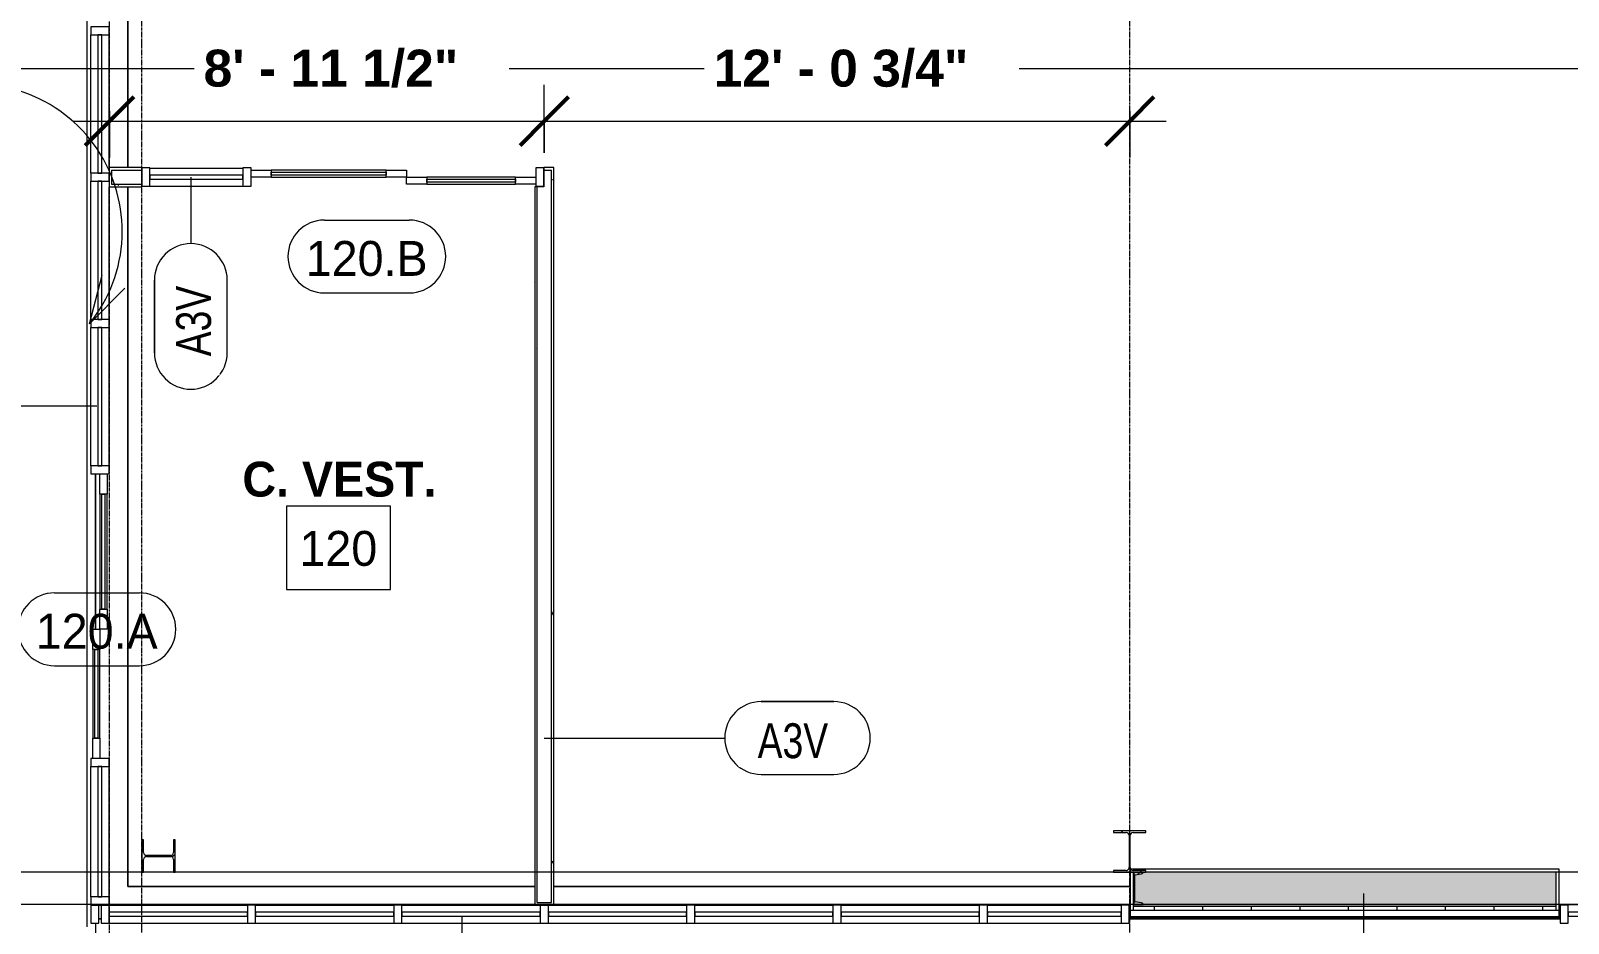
# Model space of a CAD drawing. Header units: inches. Extents: x 21592 to 24810, y -23179 to -20467.
# Drawn here: x 22042.2 to 22422.3, y -22799.9 to -22579.2 of the extents above; entities that cross this region are included whole.
import ezdxf

# ---------------------------------------------------------------- set-up
doc = ezdxf.new("R2010")
doc.units = ezdxf.units.IN
doc.header["$MEASUREMENT"] = 0
doc.linetypes.add('Grid Line 1_2_', pattern=[0.875, 0.5, -0.125, 0.125, -0.125])
for name, color, linetype, lineweight in [('A-ANNO-DIMS', 211, 'Continuous', 9), ('A-ANNO-DIMS-96', 211, 'Continuous', 9), ('A-AREA-IDEN', 2, 'Continuous', 9), ('A-DOOR', 31, 'Continuous', 20), ('A-DOOR-IDEN', 31, 'Continuous', 9), ('A-FLOR', 192, 'Continuous', 20), ('A-GLAZ-CURT', 52, 'Continuous', 20), ('A-GLAZ-CWMG', 51, 'Continuous', 20), ('A-WALL', 113, 'Continuous', 20), ('A-WALL-IDEN', 211, 'Continuous', 9), ('A-WALL-PATT', 111, 'Continuous', 50), ('C-TOPO', 7, 'Continuous', 20), ('Conc', 7, 'Continuous', 140), ('G-ANNO-SYMB', 111, 'Continuous', 9), ('G-ANNO-TEXT', 231, 'Continuous', 9), ('I-WALL', 2, 'Continuous', 20), ('L-SITE-WALL', 31, 'Continuous', 20), ('S-BEAM', 12, 'Continuous', 20), ('S-COLS', 52, 'Continuous', 20), ('S-GRID', 1, 'Continuous', 9)]:
    doc.layers.add(name, color=color, linetype=linetype, lineweight=lineweight)
doc.styles.add('Arial_B', font='arialbd.ttf', dxfattribs={"height": 9.132806})
doc.styles.add('Century Gothic', font='GOTHIC.TTF', dxfattribs={"height": 8.622671})
doc.styles.add('Century Gothic_1', font='GOTHIC.TTF', dxfattribs={"width": 0.8, "height": 8.622671})
doc.styles.add('Century Gothic_B', font='GOTHICB.TTF', dxfattribs={"height": 8.616719})
doc.dimstyles.new('OD_Dimension_2', dxfattribs={"dimscale": 12, "dimtxt": 9, "dimasz": 1, "dimexe": 0.75, "dimexo": 0.5, "dimgap": 0.5, "dimtad": 1, "dimdec": 3, "dimrnd": 0.125, "dimzin": 1, "dimdsep": 46, "dimlunit": 4, "dimtxsty": 'Arial_B', "dimblk1": 'OBLIQUE', "dimblk2": 'OBLIQUE', "dimsah": 1, "dimcen": 0.09, "dimdle": 0.75, "dimazin": 0, "dimtfac": 1, "dimtdec": 4, "dimtix": 1, "dimtmove": 0, "dimatfit": 3, "dimfxl": 1, "dimtvp": 1, "dimtfill": 1, "dimfrac": 2, "dimtolj": 1, "dimtzin": 0, "dimlwd": 13, "dimlwe": 13, "dimarcsym": 2})
doc.dimstyles.new('OD_Dimension_3', dxfattribs={"dimscale": 12, "dimtxt": 9, "dimasz": 1, "dimexe": 0.75, "dimexo": 0.5, "dimgap": 0.5, "dimtad": 1, "dimdec": 3, "dimrnd": 0.125, "dimzin": 1, "dimdsep": 46, "dimlunit": 4, "dimtxsty": 'Arial_B', "dimblk1": 'OBLIQUE', "dimblk2": 'OBLIQUE', "dimsah": 1, "dimcen": 0.09, "dimdle": 0.75, "dimazin": 0, "dimtfac": 1, "dimtdec": 4, "dimtix": 1, "dimtmove": 0, "dimatfit": 3, "dimfxl": 1, "dimtvp": 1, "dimtfill": 1, "dimfrac": 2, "dimtolj": 1, "dimtzin": 0, "dimlwd": 13, "dimlwe": 13, "dimarcsym": 2})
pattern_1 = [(0, (0, 0), (30.72, 7.68), [1.267, -21.773, 1.267, -21.773, -122.88]), (0, (0, 0), (30.72, 7.68), [-46.08, 1.267, -44.813, 1.267, -21.773, -53.76]), (0, (0, 0), (30.72, 7.68), [-115.2, 1.267, -14.093, 1.267, -37.133]), (120, (11.52, 3.84), (-22.0110751, 22.7643004), [1.267, -21.773, 1.267, -21.773, -122.88]), (120, (11.52, 3.84), (-22.0110751, 22.7643004), [-46.08, 1.267, -44.813, 1.267, -21.773, -53.76]), (120, (11.52, 3.84), (-22.0110751, 22.7643004), [-115.2, 1.267, -14.093, 1.267, -37.133]), (240, (15.36, 19.2), (-8.7089249, -30.4443004), [1.267, -21.773, 1.267, -21.773, -122.88]), (240, (15.36, 19.2), (-8.7089249, -30.4443004), [-46.08, 1.267, -44.813, 1.267, -21.773, -53.76]), (240, (15.36, 19.2), (-8.7089249, -30.4443004), [-115.2, 1.267, -14.093, 1.267, -37.133])]
pattern_2 = [(45, (0, 0), (-9.503515, 9.503515), []), (45, (0, 14.4), (-9.503515, 9.503515), [])]

# ---------------------------------------------------------------- blocks, each defined once
blk = doc.blocks.new('Struct_Xcel_Sports Complex_rvt-1-Enlarged First Floor Plan _West_')
at = {"layer": 'A-FLOR', "color": 43, "lineweight": 13}
for p, q in [((22066.14, -22613.05), (22066.14, -22542.93)), ((22066.14, -22790.8), (22066.14, -22617.8)), ((22166.77, -22790.8), (22066.14, -22790.8)), ((22314.02, -22790.8), (22171.52, -22790.8))]:
    blk.add_line(p, q, dxfattribs=at)
at = {"layer": 'L-SITE-WALL', "color": 43, "lineweight": 13}
for p, q in [((22066.14, -22542.93), (22066.14, -22613.05)), ((22066.14, -22617.8), (22066.14, -22790.8)), ((22058.14, -22727.24), (22058.14, -22688.8)), ((22066.14, -22790.8), (22166.77, -22790.8)), ((22171.52, -22790.8), (22314.02, -22790.8)), ((22059.58, -22798.8), (22059.02, -22798.8)), ((22420.33, -22798.8), (22313.77, -22798.8))]:
    blk.add_line(p, q, dxfattribs=at)
blk = doc.blocks.new('W-Wide Flange-Column - B4_C-1389226-Enlarged First Floor Plan _West_')
at = {"layer": 'S-COLS', "lineweight": 9}
h = blk.add_hatch(dxfattribs=at)
h.set_pattern_fill('FP_8', color=8, style=0, pattern_type=2)
h.set_pattern_definition([(135, (-22783.303, -22073.765), (-9.503515, -9.503515), []), (135, (-22797.703, -22073.765), (-9.503515, -9.503515), [])])
h.paths.add_polyline_path([(4, -4.12), (4, -3.69), (0.84, -3.69), (0.35, -3.49), (0.14, -3), (0.14, 3), (0.35, 3.49), (0.84, 3.69), (4, 3.69), (4, 4.13), (-4, 4.13), (-4, 3.69), (-0.84, 3.69), (-0.35, 3.49), (-0.14, 3), (-0.14, -3), (-0.35, -3.49), (-0.84, -3.69), (-4, -3.69), (-4, -4.12)], flags=0)
at = {"layer": 'S-COLS', "color": 7}
for p, q in [((4, 4.13), (-4, 4.13)), ((-4, 4.13), (-4, 3.69)), ((4, 3.69), (4, 4.13)), ((-4, 3.69), (-0.84, 3.69)), ((-0.14, 3), (-0.14, -3)), ((0.14, -3), (0.14, 3)), ((0.84, 3.69), (4, 3.69)), ((-0.84, -3.69), (-4, -3.69)), ((-4, -3.69), (-4, -4.12)), ((4, -3.69), (0.84, -3.69)), ((4, -4.12), (4, -3.69)), ((-4, -4.12), (4, -4.12))]:
    blk.add_line(p, q, dxfattribs=at)
for centre, start, end in [((-0.84, 3), 0, 90), ((0.84, 3), 90, 180), ((-0.84, -3), 270, 0), ((0.84, -3), 180, 270)]:
    blk.add_arc(centre, 0.691, start, end, dxfattribs=at)
blk = doc.blocks.new('Girt_C - 8_D-1405489-Enlarged First Floor Plan _West_')
at = {"layer": 'S-BEAM', "color": 43, "lineweight": 13}
for p, q in [((22458.77, -22787.3), (22420.08, -22787.3)), ((22420.08, -22795.3), (22458.77, -22795.3))]:
    blk.add_line(p, q, dxfattribs=at)
blk = doc.blocks.new('System Panel - INSULATED LOW-E GLAZING _SEE ELEVATIONS FOR U-FACTOR_ SHGC_ _ LT_-1142335-Enlarged First Floor Plan _West_')
at = {"layer": 'A-GLAZ-CURT', "color": 7}
for p, q in [((16.53125, -0.25), (-16.53125, -0.25)), ((-16.53125, -0.25), (-16.53125, -1.25)), ((-16.53125, -1.25), (16.53125, -1.25)), ((16.53125, -1.25), (16.53125, -0.25))]:
    blk.add_line(p, q, dxfattribs=at)
at = {"layer": 'A-GLAZ-CURT', "color": 10, "lineweight": 13}
for p, q in [((-16.53125, -1.25), (-16.53125, -0.25)), ((16.53125, -0.25), (-16.53125, -0.25)), ((-16.53125, -1.25), (16.53125, -1.25)), ((16.53125, -0.25), (16.53125, -1.25))]:
    blk.add_line(p, q, dxfattribs=at)
blk = doc.blocks.new('Rectangular Mullion - Exterior 2_ x 4_5_-1135321-Enlarged First Floor Plan _West_')
at = {"layer": 'A-GLAZ-CWMG', "color": 43, "lineweight": 13}
for p, q in [((22278.7, -22795.43), (22311.77, -22795.43)), ((22278.7, -22799.93), (22311.77, -22799.93))]:
    blk.add_line(p, q, dxfattribs=at)
blk = doc.blocks.new('Rectangular Mullion - Exterior 2_ x 4_5_-1142379-Enlarged First Floor Plan _West_')
at = {"layer": 'A-GLAZ-CWMG', "color": 7}
for p, q in [((-2, 3), (0, 3)), ((-2, -1.5), (-2, 3)), ((0, 3), (0, -1.5)), ((0, -1.5), (-2, -1.5))]:
    blk.add_line(p, q, dxfattribs=at)
blk = doc.blocks.new('Rectangular Mullion - Exterior 2_ x 4_5_-1142382-Enlarged First Floor Plan _West_')
at = {"layer": 'A-GLAZ-CWMG', "color": 7}
for p, q in [((0, 3), (-2, 3)), ((-2, 3), (-2, -1.5)), ((0, -1.5), (0, 3)), ((-2, -1.5), (0, -1.5))]:
    blk.add_line(p, q, dxfattribs=at)
blk = doc.blocks.new('System Panel - INSULATED LOW-E GLAZING _SEE ELEVATIONS FOR U-FACTOR_ SHGC_ _ LT_-827433-Enlarged First Floor Plan _West_')
at = {"layer": 'A-GLAZ-CURT', "color": 7}
for p, q in [((17.09375, -0.25), (-17.09375, -0.25)), ((-17.09375, -0.25), (-17.09375, -1.25)), ((-17.09375, -1.25), (17.09375, -1.25)), ((17.09375, -1.25), (17.09375, -0.25))]:
    blk.add_line(p, q, dxfattribs=at)
at = {"layer": 'A-GLAZ-CURT', "color": 10, "lineweight": 13}
for p, q in [((-17.09375, -1.25), (-17.09375, -0.25)), ((17.09375, -0.25), (-17.09375, -0.25)), ((-17.09375, -1.25), (17.09375, -1.25)), ((17.09375, -0.25), (17.09375, -1.25))]:
    blk.add_line(p, q, dxfattribs=at)
blk = doc.blocks.new('Rectangular Mullion - Exterior 2_ x 4_5_-769211-Enlarged First Floor Plan _West_')
at = {"layer": 'A-GLAZ-CWMG', "color": 43, "lineweight": 13}
for p, q in [((22242.52, -22795.43), (22276.7, -22795.43)), ((22242.52, -22799.93), (22276.7, -22799.93))]:
    blk.add_line(p, q, dxfattribs=at)
blk = doc.blocks.new('Rectangular Mullion - Exterior 2_ x 4_5_-827464-Enlarged First Floor Plan _West_')
at = {"layer": 'A-GLAZ-CWMG', "color": 7}
for p, q in [((-1, 3), (1, 3)), ((-1, -1.5), (-1, 3)), ((1, 3), (1, -1.5)), ((1, -1.5), (-1, -1.5))]:
    blk.add_line(p, q, dxfattribs=at)
blk = doc.blocks.new('Rectangular Mullion - Exterior 2_ x 4_5_-V5-Enlarged First Floor Plan _West_')
at = {"layer": 'A-GLAZ-CWMG', "color": 43, "lineweight": 13}
for p, q in [((22206.33, -22795.43), (22240.52, -22795.43)), ((22206.33, -22799.93), (22240.52, -22799.93))]:
    blk.add_line(p, q, dxfattribs=at)
blk = doc.blocks.new('Rectangular Mullion - Exterior 2_ x 4_5_-1115231-Enlarged First Floor Plan _West_')
at = {"layer": 'A-GLAZ-CWMG', "color": 7}
for p, q in [((-1, 3), (1, 3)), ((-1, -1.5), (-1, 3)), ((1, 3), (1, -1.5)), ((1, -1.5), (-1, -1.5))]:
    blk.add_line(p, q, dxfattribs=at)
blk = doc.blocks.new('Rectangular Mullion - Exterior 2_ x 4_5_-V6-Enlarged First Floor Plan _West_')
at = {"layer": 'A-GLAZ-CWMG', "color": 43, "lineweight": 13}
for p, q in [((22171.52, -22795.43), (22204.33, -22795.43)), ((22170.14, -22799.93), (22204.33, -22799.93))]:
    blk.add_line(p, q, dxfattribs=at)
blk = doc.blocks.new('Rectangular Mullion - Exterior 2_ x 4_5_-769200-Enlarged First Floor Plan _West_')
at = {"layer": 'A-GLAZ-CWMG', "color": 43, "lineweight": 13}
for p, q in [((24100.14, -22795.43), (24132.95, -22795.43)), ((24100.14, -22799.93), (24134.33, -22799.93))]:
    blk.add_line(p, q, dxfattribs=at)
blk = doc.blocks.new('Rectangular Mullion - Exterior 2_ x 4_5_-1142387-Enlarged First Floor Plan _West_')
at = {"layer": 'A-GLAZ-CWMG', "color": 7}
for p, q in [((-2, 1.5), (0, 1.5)), ((-2, -3), (-2, 1.5)), ((0, 1.5), (0, -3)), ((0, -3), (-2, -3))]:
    blk.add_line(p, q, dxfattribs=at)
blk = doc.blocks.new('System Panel - INSULATED LOW-E GLAZING _SEE ELEVATIONS FOR U-FACTOR_ SHGC_ _ LT_-827454-Enlarged First Floor Plan _West_')
at = {"layer": 'A-GLAZ-CURT', "color": 7}
for p, q in [((17.09375, 1.25), (-17.09375, 1.25)), ((-17.09375, 1.25), (-17.09375, 0.25)), ((-17.09375, 0.25), (17.09375, 0.25)), ((17.09375, 0.25), (17.09375, 1.25))]:
    blk.add_line(p, q, dxfattribs=at)
at = {"layer": 'A-GLAZ-CURT', "color": 10, "lineweight": 13}
for p, q in [((-17.09375, 0.25), (-17.09375, 1.25)), ((17.09375, 1.25), (-17.09375, 1.25)), ((-17.09375, 0.25), (17.09375, 0.25)), ((17.09375, 1.25), (17.09375, 0.25))]:
    blk.add_line(p, q, dxfattribs=at)
blk = doc.blocks.new('Rectangular Mullion - Exterior 2_ x 4_5_-769167-Enlarged First Floor Plan _West_')
at = {"layer": 'A-GLAZ-CWMG', "color": 43, "lineweight": 13}
for p, q in [((22057.02, -22614.43), (22057.02, -22580.24)), ((22061.52, -22613.05), (22061.52, -22580.24))]:
    blk.add_line(p, q, dxfattribs=at)
blk = doc.blocks.new('Rectangular Mullion - Exterior 2_ x 4_5_-827470-Enlarged First Floor Plan _West_')
at = {"layer": 'A-GLAZ-CWMG', "color": 7}
for p, q in [((-1, 1.5), (1, 1.5)), ((-1, -3), (-1, 1.5)), ((1, 1.5), (1, -3)), ((1, -3), (-1, -3))]:
    blk.add_line(p, q, dxfattribs=at)
blk = doc.blocks.new('Rectangular Mullion - Exterior 2_ x 4_5_-1135280-Enlarged First Floor Plan _West_')
at = {"layer": 'A-GLAZ-CWMG', "color": 43, "lineweight": 13}
for p, q in [((22057.02, -22650.62), (22057.02, -22616.43)), ((22061.52, -22650.62), (22061.52, -22617.8))]:
    blk.add_line(p, q, dxfattribs=at)
blk = doc.blocks.new('Rectangular Mullion - Exterior 2_ x 4_5_-1142343-Enlarged First Floor Plan _West_')
at = {"layer": 'A-GLAZ-CWMG', "color": 7}
for p, q in [((-1, 1.5), (1, 1.5)), ((-1, -3), (-1, 1.5)), ((1, 1.5), (1, -3)), ((1, -3), (-1, -3))]:
    blk.add_line(p, q, dxfattribs=at)
blk = doc.blocks.new('Rectangular Mullion - Exterior 2_ x 4_5_-1135330-Enlarged First Floor Plan _West_')
at = {"layer": 'A-GLAZ-CWMG', "color": 43, "lineweight": 13}
for p, q in [((22057.02, -22686.8), (22057.02, -22652.62)), ((22061.52, -22686.8), (22061.52, -22652.62))]:
    blk.add_line(p, q, dxfattribs=at)
blk = doc.blocks.new('Sliding Door - one-1327198-Enlarged First Floor Plan _West_')
at = {"layer": 'A-DOOR', "color": 7}
for p, q in [((-35.19, 2.5), (-30.19, 2.5)), ((-30.19, 0.75), (-35.19, 0.75)), ((-30.19, 2.5), (-30.19, 0.75)), ((-30.19, 1.25), (-30.19, 2)), ((-30.19, 2), (-1.75, 2)), ((-1.75, 1.25), (-30.19, 1.25)), ((-1.75, 2.5), (3.25, 2.5)), ((-1.75, 0.75), (-1.75, 2.5)), ((-1.75, 2), (-1.75, 1.25)), ((3.25, 0.75), (-1.75, 0.75)), ((3.25, 2.5), (3.25, 0.75)), ((3.25, -1), (3.25, 0.75)), ((3.25, 0.75), (8.25, 0.75)), ((8.25, 0.75), (8.25, -1)), ((8.25, -0.5), (8.25, 0.25)), ((8.25, 0.25), (30.19, 0.25)), ((30.19, -1), (30.19, 0.75)), ((30.19, 0.75), (35.19, 0.75)), ((30.19, 0.25), (30.19, -0.5)), ((8.25, -1), (3.25, -1)), ((30.19, -0.5), (8.25, -0.5)), ((35.19, -1), (30.19, -1))]:
    blk.add_line(p, q, dxfattribs=at)
at = {"layer": 'A-DOOR', "color": 43, "lineweight": 13}
for p, q in [((-1.75, 2.5), (-30.19, 2.5)), ((-30.19, 0.75), (-1.75, 0.75)), ((30.19, 0.75), (8.25, 0.75)), ((8.25, -1), (30.19, -1))]:
    blk.add_line(p, q, dxfattribs=at)
blk = doc.blocks.new('System Panel - INSULATED LOW-E GLAZING _SEE ELEVATIONS FOR U-FACTOR_ SHGC_ _ LT_-1142391-Enlarged First Floor Plan _West_')
at = {"layer": 'A-GLAZ-CURT', "color": 7}
for p, q in [((16.13, 1.25), (-16.13, 1.25)), ((-16.13, 1.25), (-16.13, 0.25)), ((-16.13, 0.25), (16.13, 0.25)), ((16.13, 0.25), (16.13, 1.25))]:
    blk.add_line(p, q, dxfattribs=at)
at = {"layer": 'A-GLAZ-CURT', "color": 10, "lineweight": 13}
for p, q in [((-16.13, 0.25), (-16.13, 1.25)), ((16.13, 1.25), (-16.13, 1.25)), ((-16.13, 0.25), (16.13, 0.25)), ((16.13, 1.25), (16.13, 0.25))]:
    blk.add_line(p, q, dxfattribs=at)
blk = doc.blocks.new('Rectangular Mullion - Exterior 2_ x 4_5_-1135332-Enlarged First Floor Plan _West_')
at = {"layer": 'A-GLAZ-CWMG', "color": 43, "lineweight": 13}
for p, q in [((22057.02, -22793.43), (22057.02, -22761.18)), ((22061.52, -22793.43), (22061.52, -22761.18))]:
    blk.add_line(p, q, dxfattribs=at)
blk = doc.blocks.new('Sliding Door - one-1327540-Enlarged First Floor Plan _West_')
at = {"layer": 'A-DOOR', "color": 7}
for p, q in [((-35.19, 2.5), (-30.19, 2.5)), ((-30.19, 0.75), (-35.19, 0.75)), ((-30.19, 2.5), (-30.19, 0.75)), ((-30.19, 1.25), (-30.19, 2)), ((-30.19, 2), (-1.75, 2)), ((-1.75, 1.25), (-30.19, 1.25)), ((-1.75, 2.5), (3.25, 2.5)), ((-1.75, 0.75), (-1.75, 2.5)), ((-1.75, 2), (-1.75, 1.25)), ((3.25, 0.75), (-1.75, 0.75)), ((3.25, 2.5), (3.25, 0.75)), ((3.25, -1), (3.25, 0.75)), ((3.25, 0.75), (8.25, 0.75)), ((8.25, 0.75), (8.25, -1)), ((8.25, -0.5), (8.25, 0.25)), ((8.25, 0.25), (30.19, 0.25)), ((30.19, -1), (30.19, 0.75)), ((30.19, 0.75), (35.19, 0.75)), ((30.19, 0.25), (30.19, -0.5)), ((8.25, -1), (3.25, -1)), ((30.19, -0.5), (8.25, -0.5)), ((35.19, -1), (30.19, -1))]:
    blk.add_line(p, q, dxfattribs=at)
at = {"layer": 'A-DOOR', "color": 43, "lineweight": 13}
for p, q in [((-1.75, 2.5), (-30.19, 2.5)), ((-30.19, 0.75), (-1.75, 0.75)), ((30.19, 0.75), (8.25, 0.75)), ((8.25, -1), (30.19, -1))]:
    blk.add_line(p, q, dxfattribs=at)
blk = doc.blocks.new('System Panel - INSULATED LOW-E GLAZING _SEE ELEVATIONS FOR U-FACTOR_ SHGC_ _ LT_-1327541-Enlarged First Floor Plan _West_')
at = {"layer": 'A-GLAZ-CURT', "color": 7}
for p, q in [((11.5, -0.25), (-11.5, -0.25)), ((-11.5, -0.25), (-11.5, -1.25)), ((-11.5, -1.25), (11.5, -1.25)), ((11.5, -1.25), (11.5, -0.25))]:
    blk.add_line(p, q, dxfattribs=at)
at = {"layer": 'A-GLAZ-CURT', "color": 10, "lineweight": 13}
for p, q in [((-11.5, -1.25), (-11.5, -0.25)), ((11.5, -0.25), (-11.5, -0.25)), ((-11.5, -1.25), (11.5, -1.25)), ((11.5, -0.25), (11.5, -1.25))]:
    blk.add_line(p, q, dxfattribs=at)
blk = doc.blocks.new('Rectangular Mullion - Exterior 2_ x 4_5_-1327537-Enlarged First Floor Plan _West_')
at = {"layer": 'A-GLAZ-CWMG', "color": 43, "lineweight": 13}
for p, q in [((22071.64, -22613.18), (22094.64, -22613.18)), ((22071.64, -22617.68), (22094.64, -22617.68))]:
    blk.add_line(p, q, dxfattribs=at)
blk = doc.blocks.new('Rectangular Mullion - Exterior 2_ x 4_5_-1142494-Enlarged First Floor Plan _West_')
at = {"layer": 'A-GLAZ-CWMG', "color": 7}
for p, q in [((-2, 3), (0, 3)), ((-2, -1.5), (-2, 3)), ((0, 3), (0, -1.5)), ((0, -1.5), (-2, -1.5))]:
    blk.add_line(p, q, dxfattribs=at)
blk = doc.blocks.new('Rectangular Mullion - Exterior 2_ x 4_5_-1327247-Enlarged First Floor Plan _West_')
at = {"layer": 'A-GLAZ-CWMG', "color": 7}
for p, q in [((0, 3), (-2, 3)), ((-2, 3), (-2, -1.5)), ((0, -1.5), (0, 3)), ((-2, -1.5), (0, -1.5))]:
    blk.add_line(p, q, dxfattribs=at)
blk = doc.blocks.new('Door Tag - Door Tag-4658-Enlarged First Floor Plan _West_')
at = {"layer": 'A-DOOR-IDEN', "color": 153}
for p, q in [((-0.109375, 0.09375), (0.109375, 0.09375)), ((-0.109375, -0.09375), (0.109375, -0.09375))]:
    blk.add_line(p, q, dxfattribs=at)
for centre, start, end in [((-0.109375, 0), 90, 270), ((0.109375, 0), 270, 90)]:
    blk.add_arc(centre, 0.09375, start, end, dxfattribs=at)
blk = doc.blocks.new('Wall Tag - 1_4_-1369832-Enlarged First Floor Plan _West_')
at = {"layer": 'A-WALL-IDEN', "color": 153}
for p, q in [((-0.0822, 0.0968), (0.1053, 0.0968)), ((0.1053, 0.0968), (-0.0822, 0.0968)), ((-0.0822, -0.0907), (0.1053, -0.0907)), ((-0.0822, -0.0907), (0.1053, -0.0907))]:
    blk.add_line(p, q, dxfattribs=at)
for centre, start, end in [((-0.0822, 0.0031), 90, 270), ((-0.0822, 0.0031), 90, 270), ((0.1053, 0.0031), 270, 90), ((0.1053, 0.0031), 270, 90)]:
    blk.add_arc(centre, 0.0937, start, end, dxfattribs=at)
blk = doc.blocks.new('DIMBLOCK22-Enlarged First Floor Plan _West_')
at = {"layer": 'A-ANNO-DIMS-96', "lineweight": 13}
for p, q in [((22169.14, -22609.43), (22169.14, -22592.62)), ((22061.64, -22599.14), (22061.64, -22610.62)), ((22061.64, -22601.62), (22061.64, -22599.14)), ((22052.64, -22601.62), (22169.14, -22601.62)), ((22169.14, -22601.62), (22169.14, -22609.43))]:
    blk.add_line(p, q, dxfattribs=at)
at = {"layer": 'A-ANNO-DIMS-96', "lineweight": 50}
for p, q in [((22061.64, -22601.62), (22067.64, -22595.62)), ((22169.14, -22601.62), (22175.14, -22595.62)), ((22061.64, -22601.62), (22055.64, -22607.62)), ((22169.14, -22601.62), (22163.14, -22607.62))]:
    blk.add_line(p, q, dxfattribs=at)
at = {"layer": 'A-ANNO-DIMS-96', "color": 0, "lineweight": 13, "insert": (22084.89, -22583.92), "char_height": 9.1328, "width": 73.2, "attachment_point": 1, "line_spacing_factor": 0.938532, "style": 'Arial_B', "bg_fill": 3, "box_fill_scale": 1.25, "bg_fill_color": 0, "bg_fill_transparency": 0}
blk.add_mtext('8\' - 11 1/2"', dxfattribs=at)
blk = doc.blocks.new('_Oblique')
at = {"color": 0, "linetype": 'ByBlock', "lineweight": -2}
blk.add_line((-0.5, -0.5), (0.5, 0.5), dxfattribs=at)
blk = doc.blocks.new('DIMBLOCK23-Enlarged First Floor Plan _West_')
at = {"layer": 'A-ANNO-DIMS-96', "lineweight": 13}
for p, q in [((22169.14, -22609.43), (22169.14, -22592.62)), ((22313.89, -22599.14), (22313.89, -22610.62)), ((22313.89, -22601.62), (22313.89, -22599.14)), ((22169.14, -22601.62), (22322.89, -22601.62)), ((22169.14, -22601.62), (22169.14, -22609.43))]:
    blk.add_line(p, q, dxfattribs=at)
at = {"layer": 'A-ANNO-DIMS-96', "lineweight": 50}
for p, q in [((22169.14, -22601.62), (22175.14, -22595.62)), ((22313.89, -22601.62), (22319.89, -22595.62)), ((22169.14, -22601.62), (22163.14, -22607.62)), ((22313.89, -22601.62), (22307.89, -22607.62))]:
    blk.add_line(p, q, dxfattribs=at)
at = {"layer": 'A-ANNO-DIMS-96', "color": 0, "lineweight": 13, "insert": (22211.02, -22583.92), "char_height": 9.1328, "width": 73.2, "attachment_point": 1, "line_spacing_factor": 0.938532, "style": 'Arial_B', "bg_fill": 3, "box_fill_scale": 1.25, "bg_fill_color": 0, "bg_fill_transparency": 0}
blk.add_mtext('12\' - 0 3/4"', dxfattribs=at)

msp = doc.modelspace()

# ---------------------------------------------------------------- hatches: boundary and pattern name
at = {"layer": 'A-WALL-PATT', "lineweight": 9}
h = msp.add_hatch(dxfattribs=at)
h.set_pattern_fill('FP_11', color=8, style=0, pattern_type=2)
h.set_pattern_definition(pattern_1)
h.paths.add_polyline_path([(22167.3902, -22795.4278), (22171.5152, -22795.4278), (22171.5152, -22613.6778), (22170.8902, -22613.6778), (22170.8902, -22794.8028), (22167.3902, -22794.8028)], flags=0)
h = msp.add_hatch(dxfattribs=at)
h.set_pattern_fill('FP_11', color=8, style=0, pattern_type=2)
h.set_pattern_definition(pattern_1)
h.paths.add_polyline_path([(22069.6402, -22617.8028), (22069.6402, -22617.1778), (22061.5152, -22617.1778), (22061.5152, -22617.8028)], flags=0)
h = msp.add_hatch(dxfattribs=at)
h.set_pattern_fill('FP_11', color=8, style=0, pattern_type=2)
h.set_pattern_definition(pattern_1)
h.paths.add_polyline_path([(22166.7652, -22795.4278), (22167.3902, -22795.4278), (22167.3902, -22617.8028), (22166.7652, -22617.8028), (22166.7652, -22724.0888)], flags=0)
h = msp.add_hatch(dxfattribs=at)
h.set_pattern_fill('FP_7', color=8, style=0, pattern_type=2)
h.set_pattern_definition([(161.57, (0.48, 0.48), (-3.839953776, -1.544e-05), [0, -27.322, 3.034, 0]), (18.43, (-0.48, 0.48), (-3.839953776, 1.544e-05), [0, -27.322, 3.034, 0]), (108.43, (0.48, 0.48), (1.919622, -9.60052459), [9.106, -21.25]), (71.57, (-0.48, 0.48), (1.919622, 9.60052459), [9.106, -21.25])])
h.paths.add_polyline_path([(22419.3277, -22795.3028), (22419.3277, -22787.3028), (22314.7652, -22787.3028), (22314.7652, -22795.3028), (22385.1571, -22795.3028)], flags=0)
h.paths.add_polyline_path([(22459.5152, -22795.3028), (22809.9527, -22795.3028), (22809.9527, -22787.3028), (22459.5152, -22787.3028)], flags=0)
h = msp.add_hatch(dxfattribs=at)
h.set_pattern_fill('FP_9', color=8, style=0, pattern_type=2)
h.set_pattern_definition([(0, (0, 0), (15.36, 3.84), [1.267, -10.253, 1.267, -10.253, -61.44]), (0, (0, 0), (15.36, 3.84), [-23.04, 1.267, -21.773, 1.267, -10.253, -26.88]), (0, (0, 0), (15.36, 3.84), [-57.6, 1.267, -6.413, 1.267, -17.933]), (120, (5.76, 1.92), (-11.00553755, 11.3821502), [1.267, -10.253, 1.267, -10.253, -61.44]), (120, (5.76, 1.92), (-11.00553755, 11.3821502), [-23.04, 1.267, -21.773, 1.267, -10.253, -26.88]), (120, (5.76, 1.92), (-11.00553755, 11.3821502), [-57.6, 1.267, -6.413, 1.267, -17.933]), (240, (7.68, 9.6), (-4.35446245, -15.2221502), [1.267, -10.253, 1.267, -10.253, -61.44]), (240, (7.68, 9.6), (-4.35446245, -15.2221502), [-23.04, 1.267, -21.773, 1.267, -10.253, -26.88]), (240, (7.68, 9.6), (-4.35446245, -15.2221502), [-57.6, 1.267, -6.413, 1.267, -17.933])])
h.paths.add_polyline_path([(22459.5152, -22795.8028), (22809.9527, -22795.8028), (22809.9527, -22795.3028), (22459.5152, -22795.3028)], flags=0)
h.paths.add_polyline_path([(22419.3277, -22795.8028), (22419.3277, -22795.3028), (22314.7652, -22795.3028), (22314.7652, -22795.8028), (22385.1571, -22795.8028)], flags=0)
h = msp.add_hatch(dxfattribs=at)
h.set_pattern_fill('FP_10', color=8, style=0, pattern_type=2)
h.set_pattern_definition([(0, (0, 0), (0, 12), []), (90, (0, 0), (-12, 7e-16), [])])
h.paths.add_polyline_path([(22329.5686, -22796.8028), (22419.3277, -22796.8028), (22419.3277, -22795.8028), (22314.7652, -22795.8028), (22314.7652, -22796.8028)], flags=0)
h.paths.add_polyline_path([(22459.5152, -22796.8028), (22809.9527, -22796.8028), (22809.9527, -22795.8028), (22459.5152, -22795.8028)], flags=0)
at = {"layer": 'S-COLS', "lineweight": 9}
h = msp.add_hatch(dxfattribs=at)
h.set_pattern_fill('FP_6', color=8, style=0, pattern_type=2)
h.set_pattern_definition(pattern_2)
h.paths.add_polyline_path([(22309.8902, -22787.3028), (22317.8902, -22787.3028), (22317.8902, -22786.8692), (22314.7262, -22786.8692), (22314.2373, -22786.6667), (22314.0348, -22786.1778), (22314.0348, -22778.1778), (22314.2373, -22777.6889), (22314.7262, -22777.4864), (22317.8902, -22777.4864), (22317.8902, -22777.0528), (22309.8902, -22777.0528), (22309.8902, -22777.4864), (22313.0543, -22777.4864), (22313.5432, -22777.6889), (22313.7457, -22778.1778), (22313.7457, -22786.1778), (22313.5432, -22786.6667), (22313.0543, -22786.8692), (22309.8902, -22786.8692)], flags=0)
h = msp.add_hatch(dxfattribs=at)
h.set_pattern_fill('FP_6', color=8, style=0, pattern_type=2)
h.set_pattern_definition(pattern_2)
h.paths.add_polyline_path([(22314.8902, -22795.3028), (22317.2302, -22795.3028), (22317.116, -22795.027), (22316.8402, -22794.9128), (22315.1932, -22794.652), (22315.1932, -22787.9537), (22316.8402, -22787.6928), (22317.116, -22787.5786), (22317.2302, -22787.3028), (22314.8902, -22787.3028), (22314.8902, -22791.8704)], flags=0)

# ---------------------------------------------------------------- linework, layer by layer
at = {"layer": 'A-AREA-IDEN', "flags": 128}
msp.add_lwpolyline([(22105.3631, -22696.8367), (22105.3631, -22717.4081), (22131.0731, -22717.4081), (22131.0731, -22696.8367)], close=True, dxfattribs=at)
at = {"layer": 'A-WALL', "color": 7}
for p, q in [((22062.1402, -22613.6778), (22062.1402, -22617.1778)), ((22062.1402, -22613.6778), (22069.6402, -22613.6778)), ((22169.0152, -22613.6778), (22170.8902, -22613.6778)), ((22170.8902, -22794.8028), (22170.8902, -22613.6778)), ((22062.1402, -22617.1778), (22069.6402, -22617.1778)), ((22167.3902, -22794.8028), (22167.3902, -22617.8028)), ((22420.0777, -22786.5528), (22314.0152, -22786.5528)), ((22314.0152, -22786.5528), (22314.0152, -22798.6153)), ((22314.7652, -22787.3028), (22314.7652, -22796.8028)), ((22419.3277, -22787.3028), (22314.7652, -22787.3028)), ((22419.3277, -22796.8028), (22419.3277, -22787.3028)), ((22420.0777, -22798.6153), (22420.0777, -22786.5528)), ((22167.3902, -22794.8028), (22170.8902, -22794.8028)), ((22420.0777, -22796.8028), (22314.0152, -22796.8028)), ((22420.0777, -22798.3028), (22314.0152, -22798.3028)), ((22314.0152, -22798.6153), (22420.0777, -22798.6153)), ((22419.3277, -22795.3028), (22314.7652, -22795.3028)), ((22419.3277, -22795.8028), (22314.7652, -22795.8028))]:
    msp.add_line(p, q, dxfattribs=at)
at = {"layer": 'A-WALL-IDEN', "color": 153}
for p, q in [((22081.7446, -22615.4278), (22081.7446, -22631.8868)), ((22058.5152, -22672.0284), (22016.1199, -22672.0284)), ((22169.1402, -22754.1255), (22213.7449, -22754.1255)), ((22371.6695, -22792.5841), (22371.6695, -22834.9794)), ((22148.7636, -22798.4278), (22148.7636, -22840.8231))]:
    msp.add_line(p, q, dxfattribs=at)
at = {"layer": 'C-TOPO', "color": 43, "lineweight": 13}
for p, q in [((22058.1401, -22688.8028), (22058.1401, -22727.2393)), ((22058.1401, -22727.2393), (22058.1401, -22688.8028))]:
    msp.add_line(p, q, dxfattribs=at)
at = {"layer": 'Conc', "color": 43, "lineweight": 13}
msp.add_line((22058.1402, -22799.9278), (22058.1402, -22923.0856), dxfattribs=at)
at = {"layer": 'G-ANNO-SYMB'}
msp.add_line((24577.8925, -22588.6303), (21993.6606, -22588.6303), dxfattribs=at)
at = {"layer": 'G-ANNO-TEXT', "color": 137}
for q in [(22059.7844, -22639.7023), (22065.3828, -22642.8665)]:
    msp.add_line((22056.6791, -22651.7312), q, dxfattribs=at)
msp.add_arc((22028.3511, -22628.8283), 36.4282, 321.044748, 180, dxfattribs=at)
at = {"layer": 'I-WALL', "color": 7}
for p, q in [((22069.6402, -22613.0528), (22061.5152, -22613.0528)), ((22061.5152, -22613.0528), (22061.5152, -22617.8028)), ((22069.6402, -22617.8028), (22069.6402, -22613.0528)), ((22171.5152, -22613.0528), (22169.0152, -22613.0528)), ((22169.0152, -22613.0528), (22169.0152, -22617.8028)), ((22171.5152, -22795.4278), (22171.5152, -22613.0528)), ((22061.5152, -22617.8028), (22069.6402, -22617.8028)), ((22166.7652, -22617.8028), (22166.7652, -22795.4278)), ((22169.0152, -22617.8028), (22166.7652, -22617.8028)), ((22166.7652, -22795.4278), (22171.5152, -22795.4278))]:
    msp.add_line(p, q, dxfattribs=at)
at = {"layer": 'L-SITE-WALL', "color": 43, "lineweight": 13}
for p, q in [((22056.1402, -22800.8028), (22056.1402, -20889.5528)), ((22058.1402, -22688.8028), (22058.1402, -22727.2393)), ((22059.0152, -22798.8028), (22059.5777, -22798.8028)), ((22313.7652, -22798.8028), (22420.3277, -22798.8028))]:
    msp.add_line(p, q, dxfattribs=at)
at = {"layer": 'S-COLS', "color": 7}
for p, q in [((22317.8902, -22777.0528), (22309.8902, -22777.0528)), ((22309.8902, -22777.0528), (22309.8902, -22777.4864)), ((22309.8902, -22777.4864), (22313.0543, -22777.4864)), ((22313.7457, -22778.1778), (22313.7457, -22786.1778)), ((22314.0348, -22786.1778), (22314.0348, -22778.1778)), ((22314.7262, -22777.4864), (22317.8902, -22777.4864)), ((22317.8902, -22777.4864), (22317.8902, -22777.0528)), ((22313.0543, -22786.8692), (22309.8902, -22786.8692)), ((22309.8902, -22786.8692), (22309.8902, -22787.3028)), ((22309.8902, -22787.3028), (22317.8902, -22787.3028)), ((22317.8902, -22786.8692), (22314.7262, -22786.8692)), ((22317.2302, -22787.3028), (22314.8902, -22787.3028)), ((22314.8902, -22787.3028), (22314.8902, -22795.3028)), ((22317.8902, -22787.3028), (22317.8902, -22786.8692)), ((22315.1932, -22787.9537), (22316.8402, -22787.6928)), ((22315.1932, -22794.652), (22315.1932, -22787.9537)), ((22316.8402, -22794.9128), (22315.1932, -22794.652)), ((22314.8902, -22795.3028), (22317.2302, -22795.3028))]:
    msp.add_line(p, q, dxfattribs=at)
for centre, radius, start, end in [((22313.0543, -22778.1778), 0.6914, 0, 90), ((22314.7262, -22778.1778), 0.6914, 90, 180), ((22313.0543, -22786.1778), 0.6914, 270, 0), ((22314.7262, -22786.1778), 0.6914, 180, 270), ((22316.8402, -22787.3028), 0.39, 270, 0), ((22316.8402, -22795.3028), 0.39, 0, 90)]:
    msp.add_arc(centre, radius, start, end, dxfattribs=at)
at = {"layer": 'S-GRID', "linetype": 'Grid Line 1_2_'}
for p, q in [((22069.6402, -22972.8509), (22069.6402, -20633.3741)), ((22313.8902, -22972.8509), (22313.8902, -20633.3741)), ((22061.6402, -22893.4698), (22061.6402, -20681.3741)), ((24479.1075, -22787.3028), (21657.561, -22787.3028)), ((24588.9748, -22787.3028), (21790.2067, -22787.3028)), ((24431.1075, -22795.3028), (21705.561, -22795.3028)), ((24540.9748, -22795.3028), (21852.8626, -22795.3028))]:
    msp.add_line(p, q, dxfattribs=at)

# ---------------------------------------------------------------- block references
at = {"layer": 'A-DOOR', "color": 43, "lineweight": 13}
msp.add_blockref('Sliding Door - one-1327540-Enlarged First Floor Plan _West_', (22131.8277, -22616.1778), dxfattribs=at)
at = {"layer": 'A-DOOR', "color": 43, "lineweight": 13, "rotation": 270.0000000000001}
msp.add_blockref('Sliding Door - one-1327198-Enlarged First Floor Plan _West_', (22058.5152, -22723.9903), dxfattribs=at)
at = {"layer": 'A-DOOR-IDEN', "color": 153, "xscale": 95.99999999999994, "yscale": 95.99999999999994, "zscale": 95.99999999999994}
for p in [(22125.2586, -22635.0588), (22058.5152, -22727.2393)]:
    msp.add_blockref('Door Tag - Door Tag-4658-Enlarged First Floor Plan _West_', p, dxfattribs=at)
at = {"layer": 'A-GLAZ-CURT', "color": 10, "lineweight": 13}
for name, p, rotation in [('System Panel - INSULATED LOW-E GLAZING _SEE ELEVATIONS FOR U-FACTOR_ SHGC_ _ LT_-827454-Enlarged First Floor Plan _West_', (22058.5152, -22597.3341), 270.0000000000001), ('System Panel - INSULATED LOW-E GLAZING _SEE ELEVATIONS FOR U-FACTOR_ SHGC_ _ LT_-1327541-Enlarged First Floor Plan _West_', (22083.1402, -22616.1778), 180), ('System Panel - INSULATED LOW-E GLAZING _SEE ELEVATIONS FOR U-FACTOR_ SHGC_ _ LT_-827454-Enlarged First Floor Plan _West_', (22058.5152, -22633.5216), 270.0000000000001), ('System Panel - INSULATED LOW-E GLAZING _SEE ELEVATIONS FOR U-FACTOR_ SHGC_ _ LT_-827454-Enlarged First Floor Plan _West_', (22058.5152, -22669.7091), 270.0000000000001), ('System Panel - INSULATED LOW-E GLAZING _SEE ELEVATIONS FOR U-FACTOR_ SHGC_ _ LT_-1142391-Enlarged First Floor Plan _West_', (22058.5152, -22777.3028), 270.0000000000001), ('System Panel - INSULATED LOW-E GLAZING _SEE ELEVATIONS FOR U-FACTOR_ SHGC_ _ LT_-827433-Enlarged First Floor Plan _West_', (22078.6715, -22798.4278), 180), ('System Panel - INSULATED LOW-E GLAZING _SEE ELEVATIONS FOR U-FACTOR_ SHGC_ _ LT_-827433-Enlarged First Floor Plan _West_', (22114.859, -22798.4278), 180), ('System Panel - INSULATED LOW-E GLAZING _SEE ELEVATIONS FOR U-FACTOR_ SHGC_ _ LT_-827433-Enlarged First Floor Plan _West_', (22151.0465, -22798.4278), 180), ('System Panel - INSULATED LOW-E GLAZING _SEE ELEVATIONS FOR U-FACTOR_ SHGC_ _ LT_-827433-Enlarged First Floor Plan _West_', (22187.234, -22798.4278), 180), ('System Panel - INSULATED LOW-E GLAZING _SEE ELEVATIONS FOR U-FACTOR_ SHGC_ _ LT_-827433-Enlarged First Floor Plan _West_', (22223.4215, -22798.4278), 180), ('System Panel - INSULATED LOW-E GLAZING _SEE ELEVATIONS FOR U-FACTOR_ SHGC_ _ LT_-827433-Enlarged First Floor Plan _West_', (22259.609, -22798.4278), 180), ('System Panel - INSULATED LOW-E GLAZING _SEE ELEVATIONS FOR U-FACTOR_ SHGC_ _ LT_-1142335-Enlarged First Floor Plan _West_', (22295.234, -22798.4278), 180)]:
    msp.add_blockref(name, p, dxfattribs=dict(at, rotation=rotation))
msp.add_blockref('System Panel - INSULATED LOW-E GLAZING _SEE ELEVATIONS FOR U-FACTOR_ SHGC_ _ LT_-827454-Enlarged First Floor Plan _West_', (22439.4215, -22798.4278), dxfattribs=at)
at = {"layer": 'A-GLAZ-CWMG', "color": 43, "lineweight": 13, "extrusion": (0, 0, -1)}
for name, p, rotation in [('Rectangular Mullion - Exterior 2_ x 4_5_-827470-Enlarged First Floor Plan _West_', (-22058.5152, -22579.2403), 269.9999999999999), ('Rectangular Mullion - Exterior 2_ x 4_5_-1142343-Enlarged First Floor Plan _West_', (-22058.5152, -22615.4278), 269.9999999999999), ('Rectangular Mullion - Exterior 2_ x 4_5_-1142343-Enlarged First Floor Plan _West_', (-22058.5152, -22651.6153), 269.9999999999999), ('Rectangular Mullion - Exterior 2_ x 4_5_-1142343-Enlarged First Floor Plan _West_', (-22058.5152, -22687.8028), 269.9999999999999), ('Rectangular Mullion - Exterior 2_ x 4_5_-1142343-Enlarged First Floor Plan _West_', (-22058.5152, -22760.1778), 269.9999999999999), ('Rectangular Mullion - Exterior 2_ x 4_5_-1142387-Enlarged First Floor Plan _West_', (-22058.5152, -22795.4278), 269.9999999999999), ('Rectangular Mullion - Exterior 2_ x 4_5_-827470-Enlarged First Floor Plan _West_', (-22421.3277, -22798.4278), 180)]:
    msp.add_blockref(name, p, dxfattribs=dict(at, rotation=rotation))
at = {"layer": 'A-GLAZ-CWMG', "color": 43, "lineweight": 13}
for name, p in [('Rectangular Mullion - Exterior 2_ x 4_5_-769167-Enlarged First Floor Plan _West_', (0, 0)), ('Rectangular Mullion - Exterior 2_ x 4_5_-1327537-Enlarged First Floor Plan _West_', (0, 0)), ('Rectangular Mullion - Exterior 2_ x 4_5_-1327247-Enlarged First Floor Plan _West_', (22169.0152, -22616.1778)), ('Rectangular Mullion - Exterior 2_ x 4_5_-1135280-Enlarged First Floor Plan _West_', (0, 0)), ('Rectangular Mullion - Exterior 2_ x 4_5_-1135330-Enlarged First Floor Plan _West_', (0, 0)), ('Rectangular Mullion - Exterior 2_ x 4_5_-1135332-Enlarged First Floor Plan _West_', (0, 0)), ('Rectangular Mullion - Exterior 2_ x 4_5_-V5-Enlarged First Floor Plan _West_', (-144.75, 0)), ('Rectangular Mullion - Exterior 2_ x 4_5_-V5-Enlarged First Floor Plan _West_', (-108.5625, 0)), ('Rectangular Mullion - Exterior 2_ x 4_5_-769200-Enlarged First Floor Plan _West_', (-1966.1875, 0)), ('Rectangular Mullion - Exterior 2_ x 4_5_-V6-Enlarged First Floor Plan _West_', (0, 0)), ('Rectangular Mullion - Exterior 2_ x 4_5_-V5-Enlarged First Floor Plan _West_', (0, 0)), ('Rectangular Mullion - Exterior 2_ x 4_5_-769211-Enlarged First Floor Plan _West_', (0, 0)), ('Rectangular Mullion - Exterior 2_ x 4_5_-1135321-Enlarged First Floor Plan _West_', (0, 0)), ('Rectangular Mullion - Exterior 2_ x 4_5_-1142382-Enlarged First Floor Plan _West_', (22313.7652, -22798.4278))]:
    msp.add_blockref(name, p, dxfattribs=at)
at = {"layer": 'A-GLAZ-CWMG', "color": 43, "lineweight": 13, "extrusion": (0, 0, -1)}
for name, p in [('Rectangular Mullion - Exterior 2_ x 4_5_-1142494-Enlarged First Floor Plan _West_', (-22069.6402, -22616.1778)), ('Rectangular Mullion - Exterior 2_ x 4_5_-1115231-Enlarged First Floor Plan _West_', (-22095.6402, -22616.1778)), ('Rectangular Mullion - Exterior 2_ x 4_5_-1142379-Enlarged First Floor Plan _West_', (-22057.0152, -22798.4278)), ('Rectangular Mullion - Exterior 2_ x 4_5_-1115231-Enlarged First Floor Plan _West_', (-22060.5777, -22798.4278)), ('Rectangular Mullion - Exterior 2_ x 4_5_-1115231-Enlarged First Floor Plan _West_', (-22096.7652, -22798.4278)), ('Rectangular Mullion - Exterior 2_ x 4_5_-1115231-Enlarged First Floor Plan _West_', (-22132.9527, -22798.4278)), ('Rectangular Mullion - Exterior 2_ x 4_5_-1115231-Enlarged First Floor Plan _West_', (-22169.1402, -22798.4278)), ('Rectangular Mullion - Exterior 2_ x 4_5_-1115231-Enlarged First Floor Plan _West_', (-22205.3277, -22798.4278)), ('Rectangular Mullion - Exterior 2_ x 4_5_-1115231-Enlarged First Floor Plan _West_', (-22241.5152, -22798.4278)), ('Rectangular Mullion - Exterior 2_ x 4_5_-827464-Enlarged First Floor Plan _West_', (-22277.7027, -22798.4278))]:
    msp.add_blockref(name, p, dxfattribs=at)
at = {"layer": 'A-WALL-IDEN', "color": 153, "xscale": 95.99999999999994, "yscale": 95.99999999999994, "zscale": 95.99999999999994, "rotation": 89.99999999999991}
msp.add_blockref('Wall Tag - 1_4_-1369832-Enlarged First Floor Plan _West_', (22082.0383, -22650.9915), dxfattribs=at)
at = {"layer": 'A-WALL-IDEN', "color": 153, "xscale": 95.99999999999994, "yscale": 95.99999999999994, "zscale": 95.99999999999994}
msp.add_blockref('Wall Tag - 1_4_-1369832-Enlarged First Floor Plan _West_', (22230.6402, -22754.4192), dxfattribs=at)
at = {"layer": 'S-BEAM', "color": 43, "lineweight": 13}
msp.add_blockref('Girt_C - 8_D-1405489-Enlarged First Floor Plan _West_', (0, 0), dxfattribs=at)
at = {"layer": 'S-COLS', "color": 43, "lineweight": 13, "rotation": 269.9999999999997}
msp.add_blockref('W-Wide Flange-Column - B4_C-1389226-Enlarged First Floor Plan _West_', (22073.7652, -22783.3028), dxfattribs=at)

# ---------------------------------------------------------------- texts
at = {"layer": 'A-AREA-IDEN', "attachment_point": 2}
for s, insert, char_height, width, line_spacing_factor, style in [('C. VEST.', (22118.5042, -22685.8128), 8.61672, 54.216, 0.984796, 'Century Gothic_B'), ('120', (22118.2181, -22702.9283), 8.62267, 23.652, 0.984117, 'Century Gothic')]:
    msp.add_mtext(s, dxfattribs=dict(at, insert=insert, char_height=char_height, width=width, line_spacing_factor=line_spacing_factor, style=style))
at = {"layer": 'A-DOOR-IDEN', "char_height": 8.62267, "attachment_point": 2, "line_spacing_factor": 0.984117, "style": 'Century Gothic'}
for s, insert, width in [('120.B', (22125.2172, -22631.2275), 35.64), ('120.A', (22058.4739, -22723.4079), 38.124)]:
    msp.add_mtext(s, dxfattribs=dict(at, insert=insert, width=width))

# ---------------------------------------------------------------- next in the draw order: texts
at = {"layer": 'A-WALL-IDEN', "insert": (22078.1039, -22651.0203), "char_height": 8.62267, "width": 22.464, "attachment_point": 2, "rotation": 90, "line_spacing_factor": 0.984117, "style": 'Century Gothic_1', "bg_fill": 3, "box_fill_scale": 1.25, "bg_fill_color": 0, "bg_fill_transparency": 0}
msp.add_mtext('A3V', dxfattribs=at)
at = {"layer": 'A-WALL-IDEN', "insert": (22230.6114, -22750.4848), "char_height": 8.62267, "width": 22.464, "attachment_point": 2, "line_spacing_factor": 0.984117, "style": 'Century Gothic_1', "bg_fill": 3, "box_fill_scale": 1.25, "bg_fill_color": 0, "bg_fill_transparency": 0}
msp.add_mtext('A3V', dxfattribs=at)

# ---------------------------------------------------------------- next in the draw order: dimensions: what is measured, and where the dimension line sits
at = {"layer": 'A-ANNO-DIMS', "lineweight": 13}
dim = msp.add_linear_dim(base=(22169.1402, -22601.6237), p1=(22061.6402, -22593.1385), p2=(22169.1402, -22615.4278), dimstyle='OD_Dimension_3', override={"dimpost": '<>', "dimfxl": 109.786452}, dxfattribs=at)
dim.commit()
dim.dimension.update_dxf_attribs({"geometry": 'DIMBLOCK22-Enlarged First Floor Plan _West_', "text_midpoint": (22115.3902, -22590.8985)})

# ---------------------------------------------------------------- next in the draw order: dimensions: what is measured, and where the dimension line sits
dim = msp.add_linear_dim(base=(22313.8902, -22601.6237), p1=(22169.1402, -22615.4278), p2=(22313.8902, -22593.1385), dimstyle='OD_Dimension_2', override={"dimpost": '<>', "dimfxl": 146.45606}, dxfattribs=at)
dim.commit()
dim.dimension.update_dxf_attribs({"geometry": 'DIMBLOCK23-Enlarged First Floor Plan _West_', "text_midpoint": (22241.5152, -22590.9016)})

# ---------------------------------------------------------------- next in the draw order: block references
at = {"lineweight": 5}
msp.add_blockref('Struct_Xcel_Sports Complex_rvt-1-Enlarged First Floor Plan _West_', (0, 0), dxfattribs=at)

doc.saveas('drawing.dxf')
